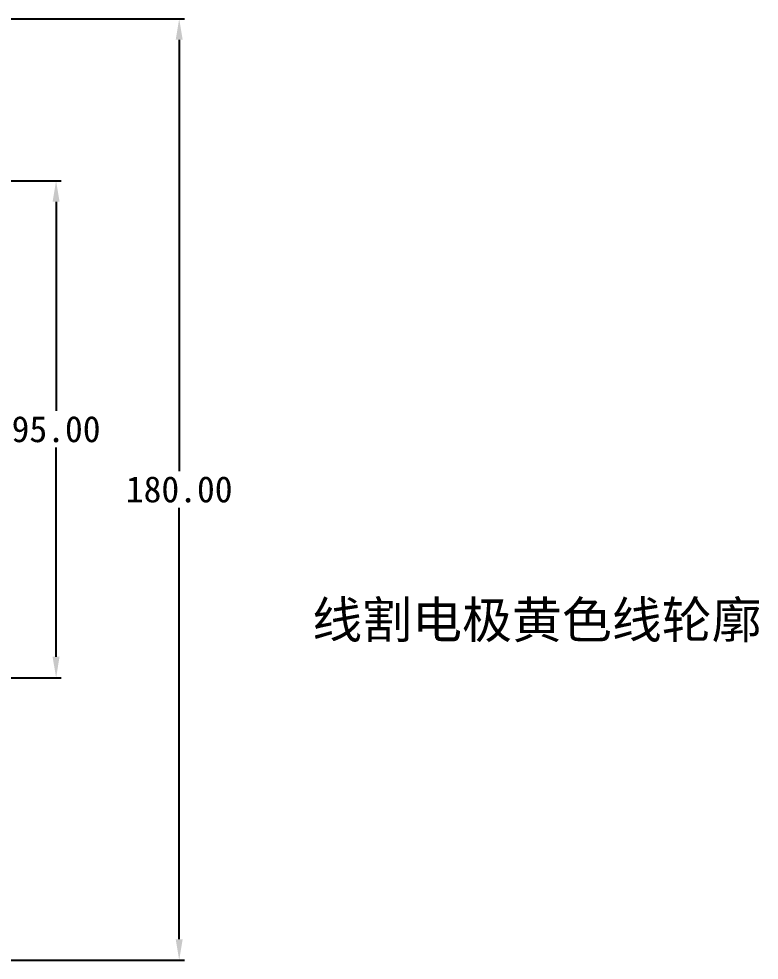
# Model space of a CAD drawing. Header units: millimetres. Extents: x 519 to 904, y 347 to 551.
# Drawn here: x 762.9 to 904.5, y 346.6 to 526.6 of the extents above; entities that cross this region are included whole.
import ezdxf

# ---------------------------------------------------------------- set-up
doc = ezdxf.new("R2010")
doc.units = ezdxf.units.MM
doc.layers.add('dim', color=82, linetype='Continuous', lineweight=9)
doc.dimstyles.get("Standard").update_dxf_attribs({"dimscale": 2, "dimtxt": 0.18, "dimasz": 0.18, "dimexe": 0.18, "dimexo": 0.0625, "dimgap": 0.09, "dimtad": 0, "dimtih": 1, "dimtoh": 1, "dimzin": 0, "dimdsep": 46, "dimtxsty": 'Standard', "dimcen": 0.09, "dimadec": 0, "dimazin": 0, "dimtfac": 1, "dimtofl": 0, "dimtmove": 0, "dimatfit": 3, "dimfxl": 0, "dimtolj": 1, "dimtzin": 0, "dimarcsym": 0})

# ---------------------------------------------------------------- blocks, each defined once
blk = doc.blocks.new('*D3')
at = {"layer": 'Defpoints', "color": 0, "lineweight": 18, "transparency": 16777216}
for p in [(759.05, 526.61), (759.05, 346.61), (793.57, 346.61)]:
    blk.add_point(p, dxfattribs=at)
at = {"layer": 'dim', "color": 0, "lineweight": -2, "transparency": 16777216}
for p, q in [((760.05, 526.61), (794.57, 526.61)), ((793.57, 522.61), (793.57, 440.1)), ((793.57, 350.61), (793.57, 433.11)), ((760.05, 346.61), (794.57, 346.61))]:
    blk.add_line(p, q, dxfattribs=at)
at = {"layer": 'dim', "color": 0, "lineweight": 18, "transparency": 16777216}
for points in [[(792.9, 522.61), (794.23, 522.61), (793.57, 526.61)], [(792.9, 350.61), (794.23, 350.61), (793.57, 346.61)]]:
    blk.add_solid(points, dxfattribs=at)
at = {"layer": 'dim', "color": 0, "lineweight": 18, "transparency": 16777216, "insert": (793.57, 436.61), "char_height": 5, "attachment_point": 5}
blk.add_mtext('\\A1;180.00', dxfattribs=at)
blk = doc.blocks.new('*D4')
at = {"layer": 'Defpoints', "color": 0, "lineweight": 18, "transparency": 16777216}
for p in [(719.05, 495.62), (719.05, 400.62), (770.03, 400.62)]:
    blk.add_point(p, dxfattribs=at)
at = {"layer": 'dim', "color": 0, "lineweight": -2, "transparency": 16777216}
for p, q in [((720.05, 495.62), (771.03, 495.62)), ((770.03, 491.62), (770.03, 451.62)), ((770.03, 404.62), (770.03, 444.62)), ((720.05, 400.62), (771.03, 400.62))]:
    blk.add_line(p, q, dxfattribs=at)
at = {"layer": 'dim', "color": 0, "lineweight": 18, "transparency": 16777216}
for points in [[(769.36, 491.62), (770.69, 491.62), (770.03, 495.62)], [(769.36, 404.62), (770.69, 404.62), (770.03, 400.62)]]:
    blk.add_solid(points, dxfattribs=at)
at = {"layer": 'dim', "color": 0, "lineweight": 18, "transparency": 16777216, "insert": (770.03, 448.12), "char_height": 5, "attachment_point": 5}
blk.add_mtext('\\A1;95.00', dxfattribs=at)

msp = doc.modelspace()

# ---------------------------------------------------------------- texts
at = {"lineweight": 18, "insert": (819.002, 415.183), "char_height": 7, "attachment_point": 1}
msp.add_mtext_dynamic_manual_height_columns('{\\fSimSun|b0|i0|c134|p2;线割电极\\C2;黄色线\\C256;轮廓}', width=102.36432, gutter_width=1, heights=[0], dxfattribs=at)

# ---------------------------------------------------------------- dimensions: what is measured, and where the dimension line sits
at = {"layer": 'dim', "lineweight": 18}
for base, p1, p2, picture, middle in [((793.566, 346.605), (759.049, 526.605), (759.049, 346.605), '*D3', (793.566, 436.605)), ((770.027, 400.618), (719.049, 495.618), (719.049, 400.618), '*D4', (770.027, 448.118))]:
    dim = msp.add_linear_dim(base=base, p1=p1, p2=p2, angle=90, dimstyle='Standard', override={"dimtxt": 2.5, "dimasz": 2, "dimexe": 0.49975, "dimexo": 0.49975, "dimgap": 0.49975}, dxfattribs=at)
    dim.commit()
    dim.dimension.update_dxf_attribs({"geometry": picture, "text_midpoint": middle})

doc.saveas('drawing.dxf')
